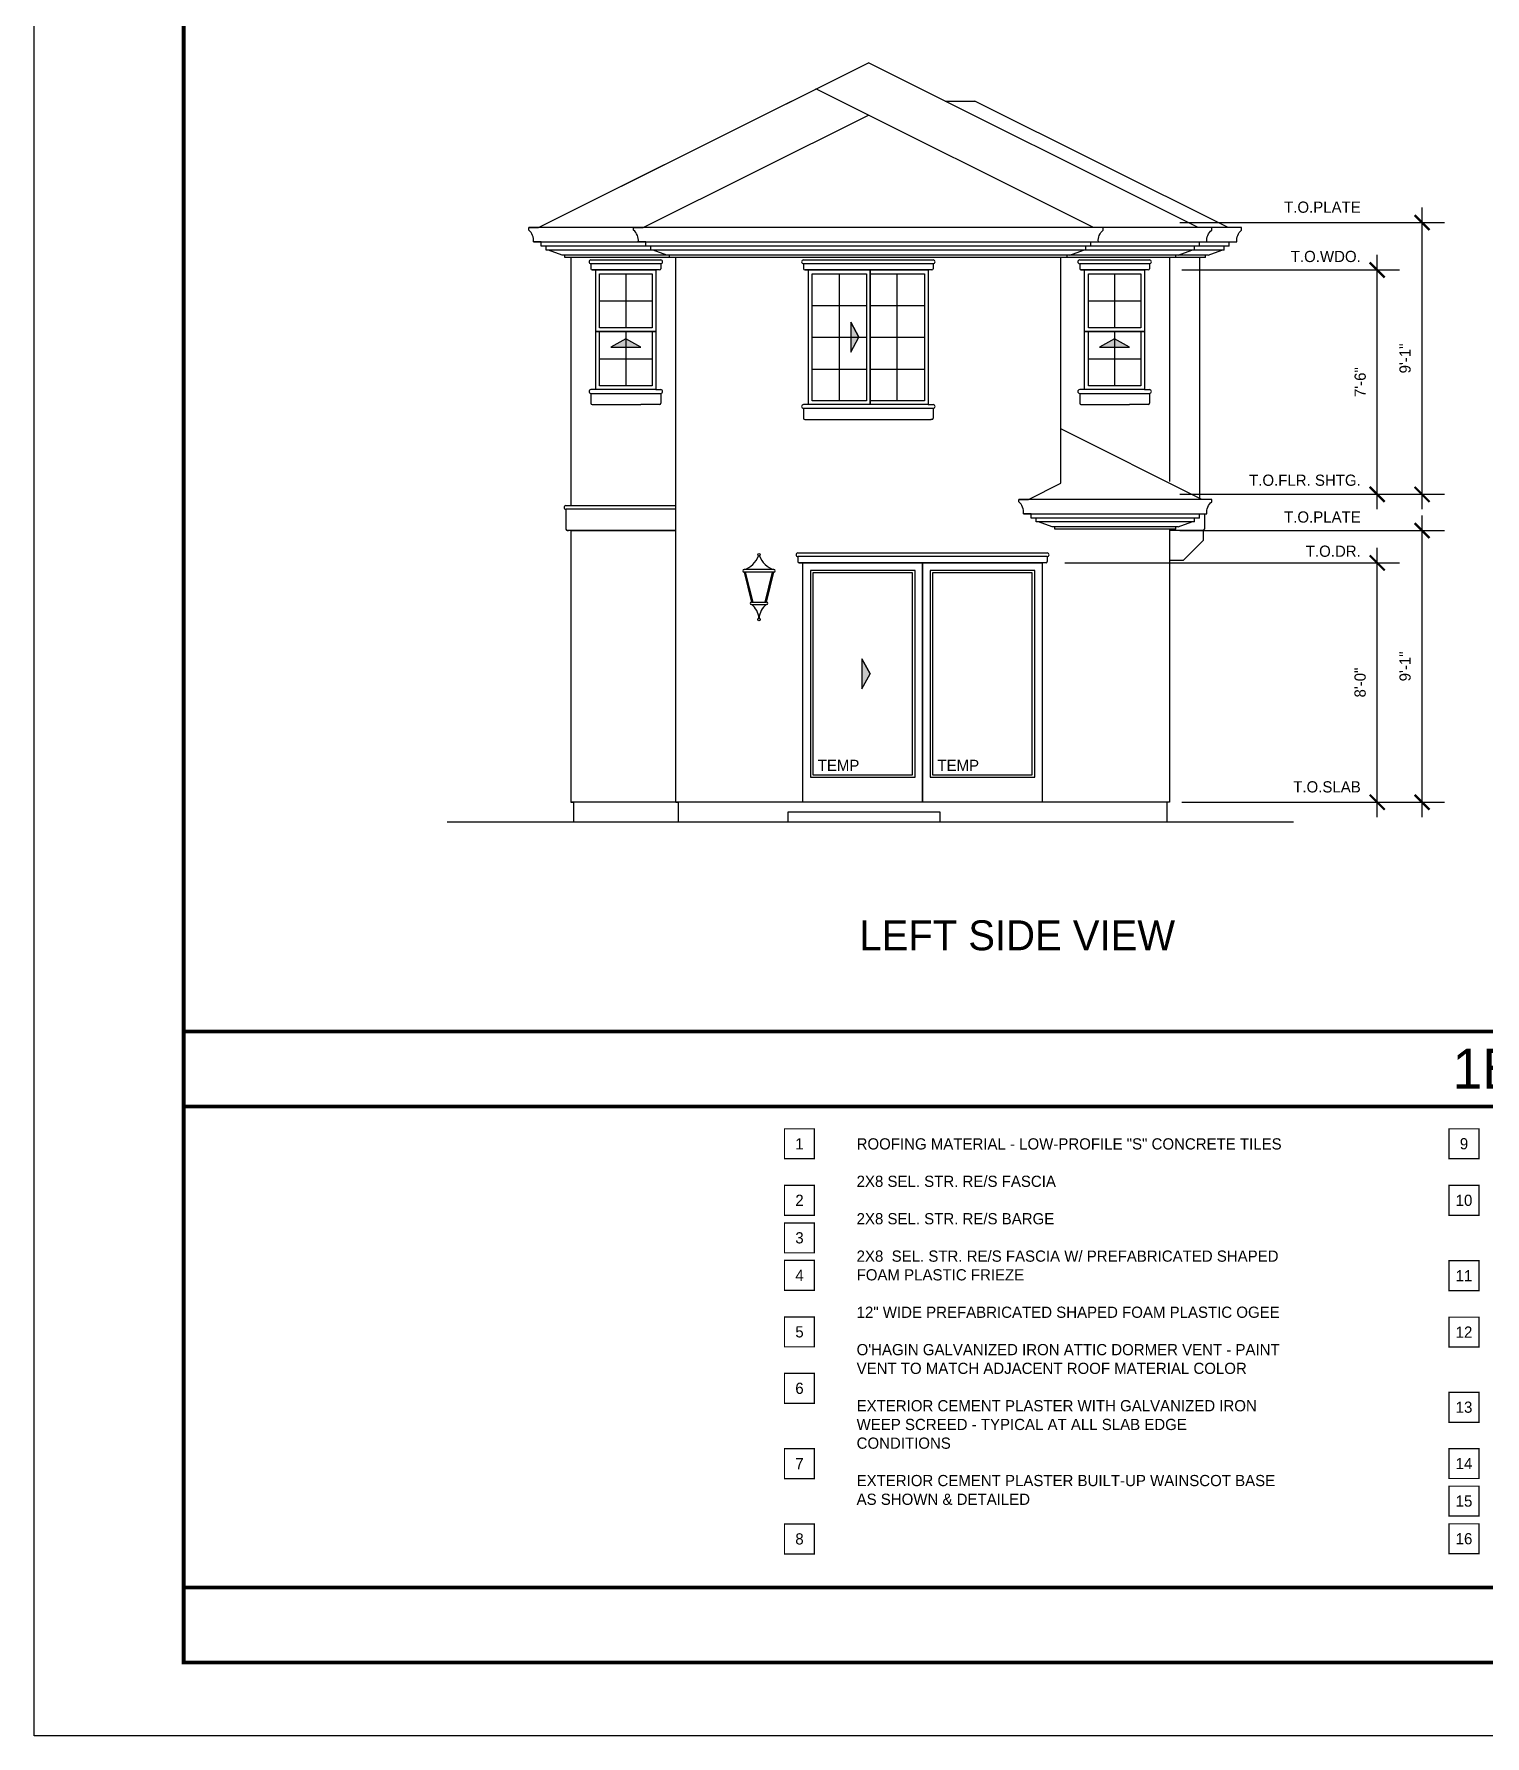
# Model space of a CAD drawing. Extents: x -1728 to 0, y -1152 to 0.
# Drawn here: x -1728 to -1146, y -1152 to -469 of the extents above; entities that cross this region are included whole.
import ezdxf

# ---------------------------------------------------------------- set-up
doc = ezdxf.new("R2010")
doc.units = 0
doc.header["$LTSCALE"] = 48
doc.header["$MEASUREMENT"] = 0
doc.header["$PDMODE"] = 3
doc.header["$PDSIZE"] = -2
doc.layers.get('0').update_dxf_attribs({"linetype": 'CONTINUOUS'})
doc.layers.get('DEFPOINTS').update_dxf_attribs({"linetype": 'CONTINUOUS'})
for name, color, linetype in [('1EL-7', 7, 'CONTINUOUS'), ('A-DIMS', 3, 'CONTINUOUS'), ('A-ELEV-WDO', 161, 'CONTINUOUS'), ('A-ELEVATION', 7, 'CONTINUOUS'), ('A-EXT ELEV', 7, 'CONTINUOUS'), ('A-EXT ELEV DR-WDO', 240, 'CONTINUOUS'), ('A-EXT ELEV TRIM', 42, 'CONTINUOUS'), ('A-SECT', 7, 'CONTINUOUS'), ('A-SYM-TEXT', 3, 'CONTINUOUS'), ('A-SYMTEXT', 2, 'CONTINUOUS'), ('A-TEXT', 3, 'CONTINUOUS'), ('EL-BASE', 1, 'CONTINUOUS')]:
    doc.layers.add(name, color=color, linetype=linetype)
doc.layers.add('24X36TB', color=7, linetype='CONTINUOUS', lineweight=30)
doc.styles.get("Standard").update_dxf_attribs({"font": 'ERASMD.TTF', "height": 4.5})
doc.dimstyles.new('ARCHITECTURE', dxfattribs={"dimscale": 48, "dimtxt": 0.18, "dimasz": 0.125, "dimexe": 0.1875, "dimexo": 0.0625, "dimgap": 0.09375, "dimtad": 1, "dimdec": 4, "dimzin": 3, "dimdsep": 46, "dimlunit": 4, "dimtxsty": 'Standard', "dimblk1": 'ARCHTICK', "dimblk2": 'ARCHTICK', "dimsah": 1, "dimcen": 0.09375, "dimdle": 0.125, "dimclrd": 1, "dimclre": 1, "dimclrt": 3, "dimadec": 0, "dimazin": 0, "dimtfac": 1, "dimtdec": 4, "dimtofl": 0, "dimtmove": 2, "dimatfit": 3, "dimldrblk": 'ARCHTICK', "dimfxl": 1, "dimfrac": 2, "dimtolj": 1, "dimtzin": 0, "dimarcsym": 0})

# ---------------------------------------------------------------- blocks, each defined once
blk = doc.blocks.new('A$C06A91398')
at = {"layer": '24X36TB'}
blk.add_lwpolyline([(-1115.88, 1085.14), (612.12, 1085.14), (612.12, -66.86), (-1115.88, -66.86)], close=True, dxfattribs=at)
at = {"layer": '24X36TB', "const_width": 1.5}
blk.add_lwpolyline([(420.62, -37.36), (420.62, 1055.64), (-1055.88, 1055.64), (-1055.88, -37.36)], close=True, dxfattribs=at)
blk = doc.blocks.new('window_direction')
at = {"layer": 'A-SYMTEXT'}
blk.add_hatch(color=256, dxfattribs=at).paths.add_polyline_path([(6, 0), (0, 3.32), (-6, 0)])
at = {"layer": 'A-SYMTEXT', "color": 7}
blk.add_line((-6, 0), (0, 3.32), dxfattribs=at)
at = {"layer": 'A-SYMTEXT'}
blk.add_lwpolyline([(0, 3.32), (-6, 0), (6, 0)], close=True, dxfattribs=at)
blk = doc.blocks.new('_ARCHTICK')
at = {"color": 0, "linetype": 'ByBlock', "const_width": 0.15}
blk.add_lwpolyline([(-0.5, -0.5), (0.5, 0.5)], dxfattribs=at)
blk = doc.blocks.new('*D50')
at = {"layer": 'A-DIMS', "color": 1, "lineweight": -2}
for p, q in [((-1268.56, -668.53), (-1162.38, -668.53)), ((-1171.38, -783.5), (-1171.38, -662.53)), ((-1267.69, -777.5), (-1162.38, -777.5))]:
    blk.add_line(p, q, dxfattribs=at)
at = {"layer": 'DEFPOINTS', "color": 0}
for p in [(-1271.56, -668.53), (-1171.38, -668.53), (-1270.69, -777.5)]:
    blk.add_point(p, dxfattribs=at)
at = {"layer": 'A-DIMS', "color": 1, "lineweight": -2, "xscale": 6, "yscale": 6, "zscale": 6}
for p, rotation in [((-1171.38, -668.53), 90), ((-1171.38, -777.5), 270)]:
    blk.add_blockref('_ARCHTICK', p, dxfattribs=dict(at, rotation=rotation))
at = {"layer": 'A-DIMS', "color": 3, "insert": (-1178.17, -723.02), "char_height": 4.5, "attachment_point": 5, "rotation": 90}
blk.add_mtext('\\A1;9\'-1"', dxfattribs=at)
blk = doc.blocks.new('*D51')
at = {"layer": 'A-DIMS', "color": 1, "lineweight": -2}
for p, q in [((-1171.38, -660), (-1171.38, -539)), ((-1268.56, -545), (-1162.38, -545)), ((-1268.56, -654), (-1162.38, -654))]:
    blk.add_line(p, q, dxfattribs=at)
at = {"layer": 'DEFPOINTS', "color": 0}
for p in [(-1271.56, -545), (-1171.38, -545), (-1271.56, -654)]:
    blk.add_point(p, dxfattribs=at)
at = {"layer": 'A-DIMS', "color": 1, "lineweight": -2, "xscale": 6, "yscale": 6, "zscale": 6}
for p, rotation in [((-1171.38, -545), 90), ((-1171.38, -654), 270)]:
    blk.add_blockref('_ARCHTICK', p, dxfattribs=dict(at, rotation=rotation))
at = {"layer": 'A-DIMS', "color": 3, "insert": (-1178.17, -599.5), "char_height": 4.5, "attachment_point": 5, "rotation": 90}
blk.add_mtext('\\A1;9\'-1"', dxfattribs=at)
blk = doc.blocks.new('*D52')
at = {"layer": 'A-DIMS', "color": 1, "lineweight": -2}
for p, q in [((-1189.38, -783.5), (-1189.38, -675.5)), ((-1314.69, -681.5), (-1180.38, -681.5)), ((-1267.69, -777.5), (-1180.38, -777.5))]:
    blk.add_line(p, q, dxfattribs=at)
at = {"layer": 'DEFPOINTS', "color": 0}
for p in [(-1317.69, -681.5), (-1189.38, -681.5), (-1270.69, -777.5)]:
    blk.add_point(p, dxfattribs=at)
at = {"layer": 'A-DIMS', "color": 1, "lineweight": -2, "xscale": 6, "yscale": 6, "zscale": 6}
for p, rotation in [((-1189.38, -681.5), 90), ((-1189.38, -777.5), 270)]:
    blk.add_blockref('_ARCHTICK', p, dxfattribs=dict(at, rotation=rotation))
at = {"layer": 'A-DIMS', "color": 3, "insert": (-1196.2, -729.5), "char_height": 4.5, "attachment_point": 5, "rotation": 90}
blk.add_mtext('\\A1;8\'-0"', dxfattribs=at)
blk = doc.blocks.new('*D53')
at = {"layer": 'A-DIMS', "color": 1, "lineweight": -2}
for p, q in [((-1189.38, -660), (-1189.38, -558)), ((-1267.69, -564), (-1180.38, -564)), ((-1267.69, -654), (-1180.38, -654))]:
    blk.add_line(p, q, dxfattribs=at)
at = {"layer": 'DEFPOINTS', "color": 0}
for p in [(-1270.69, -564), (-1189.38, -564), (-1270.69, -654)]:
    blk.add_point(p, dxfattribs=at)
at = {"layer": 'A-DIMS', "color": 1, "lineweight": -2, "xscale": 6, "yscale": 6, "zscale": 6}
for p, rotation in [((-1189.38, -564), 90), ((-1189.38, -654), 270)]:
    blk.add_blockref('_ARCHTICK', p, dxfattribs=dict(at, rotation=rotation))
at = {"layer": 'A-DIMS', "color": 3, "insert": (-1196.17, -609), "char_height": 4.5, "attachment_point": 5, "rotation": 90}
blk.add_mtext('\\A1;7\'-6"', dxfattribs=at)

msp = doc.modelspace()

# ---------------------------------------------------------------- hatches: boundary and pattern name
at = {"layer": 'A-SYMTEXT'}
for points in [[(-1484.68623, -594.97691), (-1490.68623, -591.6576), (-1496.68623, -594.97691)], [(-1288.68623, -594.97691), (-1294.68623, -591.6576), (-1300.68623, -594.97691)]]:
    msp.add_hatch(color=256, dxfattribs=at).paths.add_polyline_path(points)

# ---------------------------------------------------------------- linework, layer by layer
at = {"layer": '1EL-7'}
for points in [[(-1524.68623, -552.7588), (-1527.68623, -552.7588, 0.256877768), (-1529.6428, -547.9893), (-1529.63997, -547.02786), (-1525.68623, -547.02786)], [(-1482.68623, -552.7588), (-1485.68623, -552.7588, 0.256877768), (-1487.6428, -547.9893), (-1487.63997, -547.02786), (-1483.68623, -547.02786)], [(-1304.18623, -552.7588), (-1301.18623, -552.7588, -0.256877768), (-1299.22967, -547.9893), (-1299.2325, -547.02786), (-1303.18623, -547.02786)], [(-1260.68623, -552.7588), (-1257.68623, -552.7588, -0.256877768), (-1255.72967, -547.9893), (-1255.7325, -547.02786), (-1259.68623, -547.02786)], [(-1248.68623, -552.7588), (-1245.68623, -552.7588, -0.256877768), (-1243.72967, -547.9893), (-1243.7325, -547.02786), (-1247.68623, -547.02786)], [(-1328.18623, -661.7588), (-1331.18623, -661.7588, 0.256877768), (-1333.1428, -656.9893), (-1333.13997, -656.02786), (-1329.18623, -656.02786)], [(-1260.68623, -661.7588), (-1257.68623, -661.7588, -0.256877768), (-1255.72967, -656.9893), (-1255.7325, -656.02786), (-1259.68623, -656.02786)]]:
    msp.add_lwpolyline(points, format="xyb", dxfattribs=at)
at = {"layer": '24X36TB', "const_width": 1.5}
for points in [[(-1668, -869.5), (-1074, -869.5), (-191.5, -869.5)], [(-1668, -899.5), (-1074, -899.5), (-191.5, -899.5)], [(-1668, -1092.5), (-1074, -1092.5), (-191.5, -1092.5)]]:
    msp.add_lwpolyline(points, dxfattribs=at)
at = {"layer": 'A-ELEV-WDO'}
for points in [[(-1419.68623, -681.5), (-1371.68623, -681.5), (-1371.68623, -777.5), (-1419.68623, -777.5)], [(-1371.68623, -681.5), (-1323.68623, -681.5), (-1323.68623, -777.5), (-1371.68623, -777.5)], [(-1374.68623, -684.5), (-1416.68623, -684.5), (-1416.68623, -767.5), (-1374.68623, -767.5)], [(-1375.68623, -685.5), (-1415.68623, -685.5), (-1415.68623, -766.5), (-1375.68623, -766.5)], [(-1326.68623, -684.5), (-1368.68623, -684.5), (-1368.68623, -767.5), (-1326.68623, -767.5)], [(-1327.68623, -685.5), (-1367.68623, -685.5), (-1367.68623, -766.5), (-1327.68623, -766.5)]]:
    msp.add_lwpolyline(points, close=True, dxfattribs=at)
at = {"layer": 'A-ELEVATION'}
for p, q in [((-1364.56972, -781.5), (-1425.69809, -781.5)), ((-1364.56972, -785.5), (-1364.56972, -781.5))]:
    msp.add_line(p, q, dxfattribs=at)
at = {"layer": 'A-ELEVATION', "ltscale": 48}
msp.add_line((-1425.69809, -781.5), (-1425.69809, -785.5), dxfattribs=at)
at = {"layer": 'A-EXT ELEV'}
for p, q in [((-1525.68623, -547.02786), (-1393.43623, -480.90286)), ((-1261.18623, -547.02786), (-1393.43623, -480.90286)), ((-1303.18623, -547.02786), (-1414.43623, -491.40286)), ((-1525.68623, -547.02786), (-1424.18623, -496.27786)), ((-1249.18623, -547.02786), (-1350.68623, -496.27786)), ((-1483.68623, -547.02786), (-1393.43623, -501.90286)), ((-1247.68623, -547.02786), (-1529.63997, -547.02786)), ((-1527.68623, -552.7588), (-1248.68623, -552.7588)), ((-1524.68623, -554.52786), (-1524.68623, -552.7588)), ((-1482.68623, -554.52786), (-1482.68623, -552.7588)), ((-1304.18623, -554.52786), (-1304.18623, -552.7588)), ((-1260.68623, -554.52786), (-1260.68623, -552.7588)), ((-1248.68623, -554.52786), (-1248.68623, -552.7588)), ((-1248.68623, -554.52786), (-1524.68623, -554.52786)), ((-1522.68623, -556.02786), (-1522.68623, -554.52786)), ((-1250.68623, -556.02786), (-1522.68623, -556.02786)), ((-1257.18623, -558.02786), (-1516.18623, -558.02786)), ((-1258.18623, -559.02786), (-1515.18623, -559.02786)), ((-1512.68623, -559.02786), (-1512.68623, -658.5)), ((-1480.68623, -556.02786), (-1480.68623, -554.52786)), ((-1470.68623, -777.5), (-1470.68623, -559.02786)), ((-1316.18623, -649.52786), (-1316.18623, -559.02786)), ((-1306.18623, -556.02786), (-1306.18623, -554.52786)), ((-1272.68623, -559.02786), (-1272.68623, -648.84211)), ((-1262.68623, -556.02786), (-1262.68623, -554.52786)), ((-1260.68623, -559.02786), (-1260.68623, -655.52786)), ((-1250.68623, -556.02786), (-1250.68623, -554.52786)), ((-1259.68623, -656.02786), (-1316.18623, -627.77786)), ((-1259.68623, -656.02786), (-1316.18623, -627.77786)), ((-1329.18623, -656.02786), (-1316.18623, -649.52786)), ((-1259.68623, -656.02786), (-1333.13997, -656.02786)), ((-1331.18623, -661.7588), (-1260.68623, -661.7588)), ((-1328.18623, -663.52786), (-1328.18623, -661.7588)), ((-1260.68623, -663.52786), (-1260.68623, -661.7588)), ((-1512.68623, -668.5), (-1512.68623, -777.5)), ((-1512.68623, -668.5), (-1470.68623, -668.5)), ((-1260.68623, -663.52786), (-1328.18623, -663.52786)), ((-1326.18623, -665.02786), (-1326.18623, -663.52786)), ((-1262.68623, -665.02786), (-1326.18623, -665.02786)), ((-1269.18623, -667.02786), (-1319.68623, -667.02786)), ((-1270.18623, -668.02786), (-1318.68623, -668.02786)), ((-1272.68623, -668.02786), (-1272.68623, -777.5)), ((-1262.68623, -665.02786), (-1262.68623, -663.52786)), ((-1272.68623, -777.5), (-1512.68623, -777.5)), ((-1512.68623, -777.5), (-1511.68623, -777.5)), ((-1511.68623, -777.5), (-1511.68623, -785.5)), ((-1470.68623, -777.5), (-1469.68623, -777.5)), ((-1469.68623, -777.5), (-1469.68623, -785.5)), ((-1273.68213, -777.59054), (-1273.68213, -785.5)), ((-1222.87256, -785.5), (-1562.38423, -785.5))]:
    msp.add_line(p, q, dxfattribs=at)
at = {"layer": 'A-EXT ELEV DR-WDO'}
for p, q in [((-1490.68623, -565.5), (-1490.68623, -587.25)), ((-1405.06123, -616.5), (-1405.06123, -565.5)), ((-1392.68623, -564), (-1392.68623, -618)), ((-1381.81123, -616.5), (-1381.81123, -565.5)), ((-1294.68623, -565.5), (-1294.68623, -587.25)), ((-1501.18623, -576.375), (-1480.18623, -576.375)), ((-1415.93623, -578.25), (-1394.18623, -578.25)), ((-1392.68623, -578.25), (-1370.93623, -578.25)), ((-1305.18623, -576.375), (-1284.18623, -576.375)), ((-1478.68623, -588.75), (-1502.68623, -588.75)), ((-1490.68623, -588.75), (-1490.68623, -610.5)), ((-1415.93623, -591), (-1394.18623, -591)), ((-1392.68623, -591), (-1370.93623, -591)), ((-1282.68623, -588.75), (-1306.68623, -588.75)), ((-1294.68623, -588.75), (-1294.68623, -610.5)), ((-1501.18623, -599.625), (-1480.18623, -599.625)), ((-1305.18623, -599.625), (-1284.18623, -599.625)), ((-1415.93623, -603.78659), (-1394.18623, -603.78659)), ((-1392.68623, -603.78659), (-1370.93623, -603.78659))]:
    msp.add_line(p, q, dxfattribs=at)
for points in [[(-1502.68623, -564), (-1478.68623, -564), (-1478.68623, -588.75), (-1502.68623, -588.75)], [(-1502.68623, -564), (-1478.68623, -564), (-1478.68623, -612), (-1502.68623, -612)], [(-1501.18623, -565.5), (-1480.18623, -565.5), (-1480.18623, -587.25), (-1501.18623, -587.25)], [(-1417.43623, -618), (-1417.43623, -564), (-1392.68623, -564), (-1392.68623, -618)], [(-1417.43623, -618), (-1417.43623, -564), (-1369.43623, -564), (-1369.43623, -618)], [(-1415.93623, -616.5), (-1415.93623, -565.5), (-1394.18623, -565.5), (-1394.18623, -616.5)], [(-1392.68623, -618), (-1392.68623, -564), (-1369.43623, -564), (-1369.43623, -618)], [(-1392.68623, -616.5), (-1392.68623, -565.5), (-1370.93623, -565.5), (-1370.93623, -616.5)], [(-1306.68623, -564), (-1282.68623, -564), (-1282.68623, -588.75), (-1306.68623, -588.75)], [(-1306.68623, -564), (-1282.68623, -564), (-1282.68623, -612), (-1306.68623, -612)], [(-1305.18623, -565.5), (-1284.18623, -565.5), (-1284.18623, -587.25), (-1305.18623, -587.25)], [(-1502.68623, -588.75), (-1478.68623, -588.75), (-1478.68623, -612), (-1502.68623, -612)], [(-1501.18623, -588.75), (-1480.18623, -588.75), (-1480.18623, -610.5), (-1501.18623, -610.5)], [(-1306.68623, -588.75), (-1282.68623, -588.75), (-1282.68623, -612), (-1306.68623, -612)], [(-1305.18623, -588.75), (-1284.18623, -588.75), (-1284.18623, -610.5), (-1305.18623, -610.5)]]:
    msp.add_lwpolyline(points, close=True, dxfattribs=at)
at = {"layer": 'A-EXT ELEV TRIM'}
for p, q in [((-1504.68623, -560), (-1476.68623, -560)), ((-1476.68623, -561.5), (-1504.68623, -561.5)), ((-1504.68623, -561.5), (-1504.68623, -563.5)), ((-1477.18541, -564), (-1504.18706, -564)), ((-1504.18623, -564), (-1503.68623, -564)), ((-1503.68623, -564), (-1502.68623, -564)), ((-1477.18623, -564), (-1477.68623, -564)), ((-1476.68623, -561.5), (-1476.68623, -563.5)), ((-1419.43623, -560), (-1367.43522, -560)), ((-1367.43623, -561.5), (-1419.43623, -561.5)), ((-1419.43623, -561.5), (-1419.43623, -563.5)), ((-1367.93623, -564), (-1418.93706, -564)), ((-1418.93623, -564), (-1418.43623, -564)), ((-1418.43623, -564), (-1417.43623, -564)), ((-1367.93623, -564), (-1368.43623, -564)), ((-1367.43623, -561.5), (-1367.43623, -563.5)), ((-1308.68623, -560), (-1280.68623, -560)), ((-1280.68623, -561.5), (-1308.68623, -561.5)), ((-1308.68623, -561.5), (-1308.68623, -563.5)), ((-1282.68623, -564), (-1308.18706, -564)), ((-1308.18623, -564), (-1307.68623, -564)), ((-1307.68623, -564), (-1306.68623, -564)), ((-1281.68623, -564), (-1282.68623, -564)), ((-1281.18623, -564), (-1281.68623, -564)), ((-1280.68623, -561.5), (-1280.68623, -563.5)), ((-1478.68623, -612), (-1504.68623, -612)), ((-1504.68623, -613.5), (-1504.68623, -617.5)), ((-1504.68623, -613.5), (-1476.68623, -613.5)), ((-1478.68623, -612), (-1476.68623, -612)), ((-1476.68623, -613.5), (-1476.68623, -617.5)), ((-1282.68623, -612), (-1308.68623, -612)), ((-1308.68623, -613.5), (-1308.68623, -617.5)), ((-1308.68623, -613.5), (-1280.68623, -613.5)), ((-1282.68623, -612), (-1280.68623, -612)), ((-1280.68623, -613.5), (-1280.68623, -617.5)), ((-1504.18623, -618), (-1503.68623, -618)), ((-1503.68623, -618), (-1484.68623, -618)), ((-1477.68623, -618), (-1484.68623, -618)), ((-1477.18623, -618), (-1477.68623, -618)), ((-1393.43623, -618), (-1419.43623, -618)), ((-1419.43623, -619.5), (-1419.43623, -623.5)), ((-1419.43623, -619.5), (-1391.43623, -619.5)), ((-1395.43623, -619.5), (-1367.43623, -619.5)), ((-1369.43623, -618), (-1367.43623, -618)), ((-1367.43623, -619.5), (-1367.43623, -623.5)), ((-1308.18623, -618), (-1307.68623, -618)), ((-1307.68623, -618), (-1288.68623, -618)), ((-1281.68623, -618), (-1288.68623, -618)), ((-1281.18623, -618), (-1281.68623, -618)), ((-1418.93623, -624), (-1418.43623, -624)), ((-1418.43623, -624), (-1368.43623, -624)), ((-1367.93623, -624), (-1368.43623, -624)), ((-1514.68623, -658.5), (-1470.68623, -658.5)), ((-1470.68623, -660), (-1514.68623, -660)), ((-1514.68623, -660), (-1514.68623, -668)), ((-1470.68623, -668.5), (-1514.18623, -668.5)), ((-1514.18623, -668.5), (-1513.68623, -668.5)), ((-1421.68623, -677.5), (-1321.68522, -677.5)), ((-1321.68623, -679), (-1421.68623, -679)), ((-1421.68623, -679), (-1421.68623, -681)), ((-1322.18623, -681.5), (-1421.18706, -681.5)), ((-1421.18623, -681.5), (-1420.68623, -681.5)), ((-1420.68623, -681.5), (-1419.68623, -681.5)), ((-1322.18623, -681.5), (-1322.68623, -681.5)), ((-1321.68623, -679), (-1321.68623, -681))]:
    msp.add_line(p, q, dxfattribs=at)
for centre, radius, start, end in [((-1504.68623, -560.75), 0.75, 90, 270), ((-1504.18623, -563.5), 0.5, 180, 270), ((-1477.18623, -563.5), 0.5, 270, 0), ((-1476.68623, -560.75), 0.75, 270, 90), ((-1419.43623, -560.75), 0.75, 90, 270), ((-1418.93623, -563.5), 0.5, 180, 270), ((-1367.93623, -563.5), 0.5, 270, 0), ((-1367.43623, -560.75), 0.75, 270, 90), ((-1308.68623, -560.75), 0.75, 90, 270), ((-1308.18623, -563.5), 0.5, 180, 270), ((-1281.18623, -563.5), 0.5, 270, 0), ((-1280.68623, -560.75), 0.75, 270, 90), ((-1504.68623, -612.75), 0.75, 90, 270), ((-1476.68623, -612.75), 0.75, 270, 90), ((-1308.68623, -612.75), 0.75, 90, 270), ((-1280.68623, -612.75), 0.75, 270, 90), ((-1504.18623, -617.5), 0.5, 180, 270), ((-1477.18623, -617.5), 0.5, 270, 0), ((-1419.43623, -618.75), 0.75, 90, 270), ((-1367.43623, -618.75), 0.75, 270, 90), ((-1308.18623, -617.5), 0.5, 180, 270), ((-1281.18623, -617.5), 0.5, 270, 0), ((-1418.93623, -623.5), 0.5, 180, 270), ((-1367.93623, -623.5), 0.5, 270, 0), ((-1514.68623, -659.25), 0.75, 90, 270), ((-1514.18623, -668), 0.5, 180, 270), ((-1421.68623, -678.25), 0.75, 90, 270), ((-1421.18623, -681), 0.5, 180, 270), ((-1322.18623, -681), 0.5, 270, 0), ((-1321.68623, -678.25), 0.75, 270, 90)]:
    msp.add_arc(centre, radius, start, end, dxfattribs=at)
at = {"layer": 'A-SECT'}
for p, q in [((-1362.68623, -496.27786), (-1350.68623, -496.27786)), ((-1516.18623, -558.02786), (-1521.68623, -556.02786)), ((-1515.18623, -559.02786), (-1515.18623, -558.02786)), ((-1474.18623, -558.02786), (-1479.68623, -556.02786)), ((-1473.18623, -559.02786), (-1473.18623, -558.02786)), ((-1313.68623, -559.02786), (-1313.68623, -558.02786)), ((-1312.68623, -558.02786), (-1307.18623, -556.02786)), ((-1270.18623, -559.02786), (-1270.18623, -558.02786)), ((-1269.18623, -558.02786), (-1263.68623, -556.02786)), ((-1258.18623, -559.02786), (-1258.18623, -558.02786)), ((-1257.18623, -558.02786), (-1251.68623, -556.02786)), ((-1319.68623, -667.02786), (-1325.18623, -665.02786)), ((-1318.68623, -668.02786), (-1318.68623, -667.02786)), ((-1259.18623, -668.5), (-1272.68623, -668.5)), ((-1270.18623, -668.02786), (-1270.18623, -667.02786)), ((-1269.18623, -667.02786), (-1263.68623, -665.02786)), ((-1259.18623, -668.5), (-1259.18623, -672.5)), ((-1259.18623, -672.5), (-1267.18623, -680.5)), ((-1267.18623, -680.5), (-1272.68623, -680.5))]:
    msp.add_line(p, q, dxfattribs=at)
at = {"layer": 'A-SYMTEXT'}
for points in [[(-1490.68623, -591.6576), (-1496.68623, -594.97691), (-1484.68623, -594.97691)], [(-1294.68623, -591.6576), (-1300.68623, -594.97691), (-1288.68623, -594.97691)]]:
    msp.add_lwpolyline(points, close=True, dxfattribs=at)
at = {"layer": 'A-SYMTEXT', "const_width": 0.5}
for points in [[(-1427.04372, -920.5), (-1415.04372, -920.5), (-1415.04372, -908.5), (-1427.04372, -908.5)], [(-1160.56021, -920.5), (-1148.56021, -920.5), (-1148.56021, -908.5), (-1160.56021, -908.5)], [(-1427.04372, -943.16387), (-1415.04372, -943.16387), (-1415.04372, -931.16387), (-1427.04372, -931.16387)], [(-1160.56021, -943.17935), (-1148.56021, -943.17935), (-1148.56021, -931.17935), (-1160.56021, -931.17935)], [(-1427.04372, -958.23562), (-1415.04372, -958.23562), (-1415.04372, -946.23562), (-1427.04372, -946.23562)], [(-1427.04372, -973.27713), (-1415.04372, -973.27713), (-1415.04372, -961.27713), (-1427.04372, -961.27713)], [(-1160.56021, -973.39482), (-1148.56021, -973.39482), (-1148.56021, -961.39482), (-1160.56021, -961.39482)], [(-1427.04372, -995.93087), (-1415.04372, -995.93087), (-1415.04372, -983.93087), (-1427.04372, -983.93087)], [(-1160.56021, -996.02135), (-1148.56021, -996.02135), (-1148.56021, -984.02135), (-1160.56021, -984.02135)], [(-1427.04372, -1018.58332), (-1415.04372, -1018.58332), (-1415.04372, -1006.58332), (-1427.04372, -1006.58332)], [(-1160.56021, -1026.17127), (-1148.56021, -1026.17127), (-1148.56021, -1014.17127), (-1160.56021, -1014.17127)], [(-1427.04372, -1048.77468), (-1415.04372, -1048.77468), (-1415.04372, -1036.77468), (-1427.04372, -1036.77468)], [(-1160.56021, -1048.73055), (-1148.56021, -1048.73055), (-1148.56021, -1036.73055), (-1160.56021, -1036.73055)], [(-1160.56021, -1063.80851), (-1148.56021, -1063.80851), (-1148.56021, -1051.80851), (-1160.56021, -1051.80851)], [(-1427.04372, -1078.9908), (-1415.04372, -1078.9908), (-1415.04372, -1066.9908), (-1427.04372, -1066.9908)], [(-1160.56021, -1078.90398), (-1148.56021, -1078.90398), (-1148.56021, -1066.90398), (-1160.56021, -1066.90398)]]:
    msp.add_lwpolyline(points, close=True, dxfattribs=at)
at = {"layer": 'EL-BASE', "color": 3}
msp.add_line((-1258.68623, -661.7588), (-1258.68623, -668), dxfattribs=at)
at = {"layer": 'EL-BASE'}
for p, q in [((-1431.29229, -684.20024), (-1443.29229, -684.20024)), ((-1431.29229, -685.20024), (-1443.29229, -685.20024)), ((-1443.29229, -685.20024), (-1440.29229, -697.20024)), ((-1434.29229, -697.20024), (-1431.29229, -685.20024)), ((-1440.29229, -697.20024), (-1434.29229, -697.20024)), ((-1440.29229, -698.20024), (-1434.29229, -698.20024))]:
    msp.add_line(p, q, dxfattribs=at)
at = {"layer": 'EL-BASE', "color": 1}
for p, q in [((-1442.7769, -685.20024), (-1439.7769, -697.20024)), ((-1434.80768, -697.20024), (-1431.80768, -685.20024))]:
    msp.add_line(p, q, dxfattribs=at)
at = {"layer": 'EL-BASE'}
for centre in [(-1437.29229, -678.20024), (-1437.29229, -704.20024)]:
    msp.add_circle(centre, 0.5, dxfattribs=at)
at = {"layer": 'EL-BASE', "color": 3}
msp.add_arc((-1259.18623, -668), 0.5, 270, 0, dxfattribs=at)
at = {"layer": 'EL-BASE'}
for centre, radius, start, end in [((-1446.08206, -675.41047), 9.22187, 287.60882409, 339.28427827), ((-1428.50252, -675.41047), 9.22187, 200.71572173, 252.39117591), ((-1443.29229, -684.70024), 0.5, 90, 270), ((-1431.29229, -684.70024), 0.5, 270, 90), ((-1440.29229, -697.70024), 0.5, 90, 270), ((-1444.79791, -704.20305), 7.50561, 3.83899589, 53.10867381), ((-1429.78668, -704.20305), 7.50561, 126.89132619, 176.16100411), ((-1434.29229, -697.70024), 0.5, 270, 90), ((-1434.29229, -697.70024), 0.5, 270, 90)]:
    msp.add_arc(centre, radius, start, end, dxfattribs=at)

# ---------------------------------------------------------------- block references
at = {"layer": 'A-DIMS'}
msp.add_blockref('A$C06A91398', (-612.11644, -1085.14447), dxfattribs=at)
at = {"layer": 'A-SYMTEXT', "rotation": 270}
for p in [(-1400.49996, -591), (-1396.03081, -726)]:
    msp.add_blockref('window_direction', p, dxfattribs=at)

# ---------------------------------------------------------------- texts
at = {"layer": 'A-SYM-TEXT', "char_height": 4.5, "attachment_point": 1}
for insert in [(-1413.73659, -760.47586), (-1365.73659, -760.47586)]:
    msp.add_mtext_dynamic_manual_height_columns('TEMP', width=17.0893908, gutter_width=22.5, heights=[0], dxfattribs=dict(at, insert=insert))
at = {"layer": 'A-SYMTEXT', "color": 3, "char_height": 4.5, "width": 3.8571429, "attachment_point": 5}
for s, insert in [('1', (-1421.04372, -914.5)), ('9', (-1154.56021, -914.5)), ('2', (-1421.04372, -937.16387)), ('10', (-1154.56021, -937.17935)), ('3', (-1421.04372, -952.23562)), ('4', (-1421.04372, -967.27713)), ('11', (-1154.56021, -967.39482)), ('5', (-1421.04372, -989.93087)), ('12', (-1154.56021, -990.02135)), ('6', (-1421.04372, -1012.58332)), ('13', (-1154.56021, -1020.17127)), ('7', (-1421.04372, -1042.77468)), ('14', (-1154.56021, -1042.73055)), ('15', (-1154.56021, -1057.80851)), ('8', (-1421.04372, -1072.9908)), ('16', (-1154.56021, -1072.90398))]:
    msp.add_mtext(s, dxfattribs=dict(at, insert=insert))
at = {"layer": 'A-TEXT'}
for s, insert, char_height, width, attachment_point in [('T.O.PLATE', (-1195.95733, -536.57095), 4.5, 31.0252747, 3), ('T.O.WDO.', (-1195.95733, -556.34026), 4.5, 31.0252747, 3), ('T.O.FLR. SHTG.', (-1195.95733, -646.09026), 4.5, 44.2054945, 3), ('T.O.PLATE', (-1195.95733, -660.84026), 4.5, 31.0252747, 3), ('T.O.DR.', (-1195.95733, -674.56359), 4.5, 31.0252747, 3), ('T.O.SLAB', (-1195.95733, -769.07358), 4.5, 27.2934066, 3), ('LEFT SIDE VIEW', (-1270.42245, -824.86192), 12, 220.7703689, 3), ('1B-ALT EXTERIOR ELEVATIONS', (-995.10407, -884.5), 16, 1345.7918518, 5), ('ROOFING MATERIAL - LOW-PROFILE "S" CONCRETE TILES \\P\\P2X8 SEL. STR. RE/S FASCIA \\P\\P2X8 SEL. STR. RE/S BARGE \\P\\P2X8  SEL. STR. RE/S FASCIA W/ PREFABRICATED SHAPED FOAM PLASTIC FRIEZE \\P\\P12" WIDE PREFABRICATED SHAPED FOAM PLASTIC OGEE \\P\\PO\'HAGIN GALVANIZED IRON ATTIC DORMER VENT - PAINT VENT TO MATCH ADJACENT ROOF MATERIAL COLOR \\P\\PEXTERIOR CEMENT PLASTER WITH GALVANIZED IRON WEEP SCREED - TYPICAL AT ALL SLAB EDGE CONDITIONS \\P\\PEXTERIOR CEMENT PLASTER BUILT-UP WAINSCOT BASE AS SHOWN & DETAILED', (-1398.13793, -912.2819), 4.5, 169.6252747, 1)]:
    msp.add_mtext(s, dxfattribs=dict(at, insert=insert, char_height=char_height, width=width, attachment_point=attachment_point))

# ---------------------------------------------------------------- dimensions: what is measured, and where the dimension line sits
at = {"layer": 'A-DIMS', "color": 1}
for base, p1, p2, picture, middle in [((-1171.37966, -545), (-1271.56123, -654), (-1271.56123, -545), '*D51', (-1178.16593, -599.5)), ((-1189.37966, -564), (-1270.68623, -654), (-1270.68623, -564), '*D53', (-1196.16593, -609)), ((-1171.3796622828, -668.53125), (-1270.6862338185, -777.5), (-1271.5612338185, -668.53125), '*D50', (-1178.1659260191, -723.015625)), ((-1189.37966, -681.5), (-1270.68623, -777.5), (-1317.68601, -681.5), '*D52', (-1196.20219, -729.5))]:
    dim = msp.add_linear_dim(base=base, p1=p1, p2=p2, angle=90, dimstyle='ARCHITECTURE', dxfattribs=at)
    dim.commit()
    dim.dimension.update_dxf_attribs({"geometry": picture, "text_midpoint": middle})

doc.saveas('drawing.dxf')
